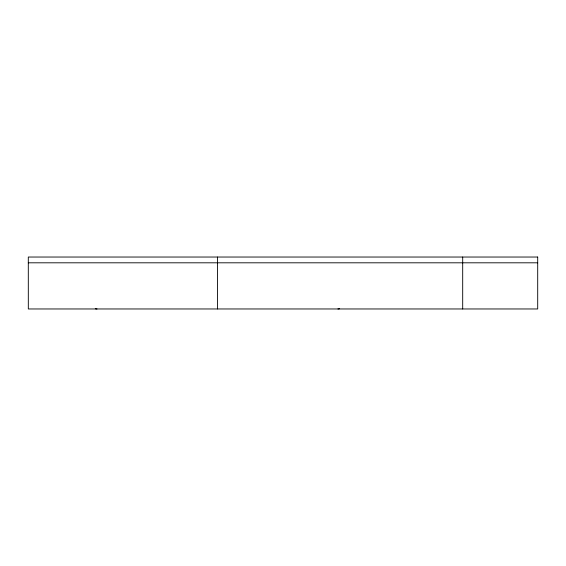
<?xml version="1.0" encoding="UTF-8"?>
<svg xmlns="http://www.w3.org/2000/svg" width="566" height="566" viewBox="0 0 566 566"><rect width="100%" height="100%" fill="white"/><g stroke="black" fill="none" stroke-linecap="round" stroke-linejoin="round"><path stroke-width="0.85" d="M28.3 262.808L537.7 262.808M462.691 257.035L462.691 308.965M217.457 257.035L217.457 308.965M339.614 308.711A5.773 5.773 0 0 1 337.909 308.965M97.012 308.965A5.773 5.773 0 0 1 95.307 308.711M537.7 257.035L28.3 257.035L28.321 308.965L537.7 308.965L537.7 257.035"/></g></svg>
